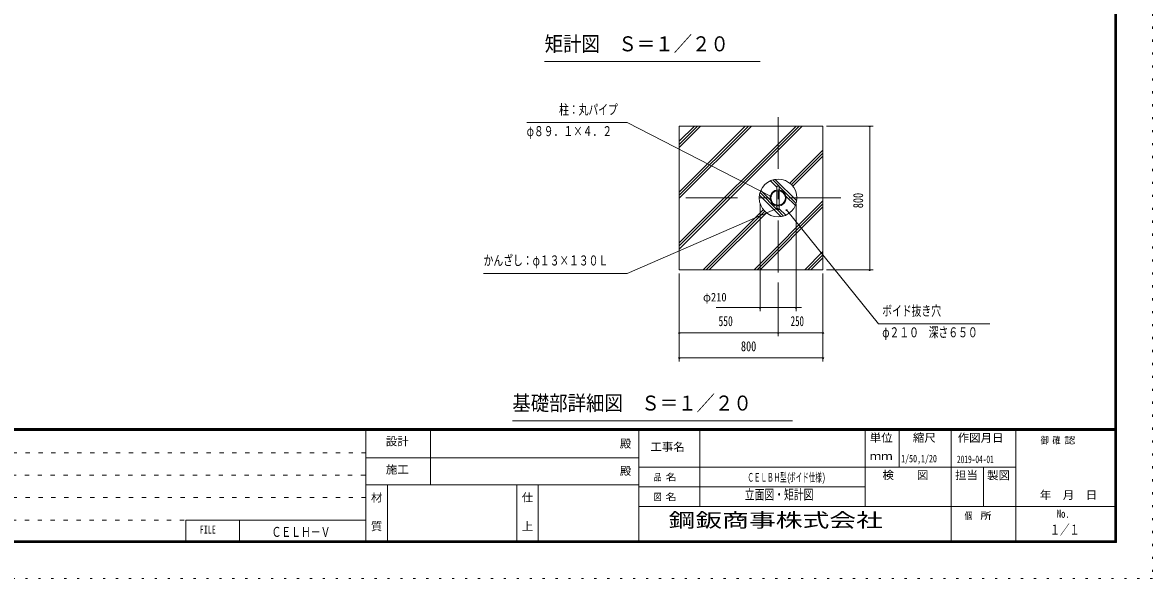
# Model space of a CAD drawing. Units: millimetres, scale not verified, with parts at other scales. Extents: x -25853 to 25864, y -10500 to 10500.
# Drawn here: x 10134 to 25864, y -10500 to -2764 of the extents above; entities that cross this region are included whole.
import ezdxf
from ezdxf.enums import TextEntityAlignment as Align

# ---------------------------------------------------------------- set-up
doc = ezdxf.new("R2010")
doc.units = ezdxf.units.MM
doc.header["$LTSCALE"] = 60
for name, pattern in [('USER1', [3, 1, -2]), ('USER3', [24, 12, -5, 2, -5]), ('USER4', [3, 0.5, -2.5])]:
    doc.linetypes.add(name, pattern=pattern)
doc.layers.add('0-1_0-F1TEXT', color=7, linetype='Continuous')
doc.layers.add('0-E_2-5DIM', color=7, linetype='Continuous')
for name, color, linetype, lineweight in [('0-6_2-02BOLD', 7, 'Continuous', 18), ('0-8_2-22CENTER', 3, 'USER3', 18), ('0-A_2-52DIM', 3, 'Continuous', 18), ('0-B_2-62HATCH', 2, 'Continuous', 18), ('0-C_F-F1PAPER', 5, 'Continuous', 18), ('0-D_F-E_J_ADD', 5, 'USER4', 18)]:
    doc.layers.add(name, color=color, linetype=linetype, lineweight=lineweight)
doc.styles.add('ＭＳ ゴシック', font='')
doc.styles.get('ＭＳ ゴシック').set_extended_font_data('MS Gothic')

msp = doc.modelspace()

# ---------------------------------------------------------------- linework, layer by layer
at = {"layer": '0-6_2-02BOLD'}
for p, q in [((20636.29, -5105.51), (20636.29, -5304.63)), ((20668.8, -5304.63), (20668.8, -5105.51)), ((20636.29, -5315.25), (20636.29, -5367.57))]:
    msp.add_line(p, q, dxfattribs=at)
msp.add_lwpolyline([(19277.55, -6205.07), (19277.55, -4205.07), (21277.54, -4205.07), (21277.54, -6205.07)], close=True, dxfattribs=at)
for points in [[(20668.8, -5094.88), (20668.8, -5042.57), (20636.29, -5042.57), (20636.29, -5094.89)], [(20636.29, -5367.57), (20668.8, -5367.57), (20668.8, -5315.25)]]:
    msp.add_lwpolyline(points, dxfattribs=at)
for radius in [262.5, 111.38, 100.88]:
    msp.add_circle((20652.55, -5205.07), radius, dxfattribs=at)
at = {"layer": '0-8_2-22CENTER'}
for p, q in [((20652.55, -4080.07), (20652.55, -6330.07)), ((21527.54, -5205.07), (19152.55, -5205.07))]:
    msp.add_line(p, q, dxfattribs=at)
at = {"layer": '0-A_2-52DIM'}
for p, q in [((17402.55, -3305.07), (20402.55, -3305.07)), ((21327.54, -4205.07), (21977.54, -4205.07)), ((21937.55, -4205.07), (21917.55, -4205.07)), ((21927.55, -4205.07), (21927.55, -6205.07)), ((20559.08, -5179.76), (20539.08, -5179.76)), ((20402.54, -6780.07), (20402.54, -5288.87)), ((20652.05, -5344.63), (20632.05, -5344.63)), ((20902.55, -6780.07), (20902.55, -5288.87)), ((20781.07, -5368.66), (20761.07, -5368.66)), ((19277.55, -7480.07), (19277.55, -6255.07)), ((21277.54, -6255.07), (21277.54, -7480.07)), ((21977.54, -6205.07), (21327.54, -6205.07)), ((21937.55, -6205.07), (21917.55, -6205.07)), ((20652.55, -6380.07), (20652.55, -7130.07)), ((20977.54, -6730.07), (19790.05, -6730.07)), ((20412.54, -6730.07), (20392.54, -6730.07)), ((20912.55, -6730.07), (20892.55, -6730.07)), ((19287.55, -7080.07), (19267.55, -7080.07)), ((19277.55, -7080.07), (21277.54, -7080.07)), ((20662.55, -7080.07), (20642.55, -7080.07)), ((21287.54, -7080.07), (21267.54, -7080.07)), ((19287.55, -7430.07), (19267.55, -7430.07)), ((21277.54, -7430.07), (19277.55, -7430.07)), ((21287.54, -7430.07), (21267.54, -7430.07)), ((20852.55, -8305.07), (16952.55, -8305.07))]:
    msp.add_line(p, q, dxfattribs=at)
for points in [[(20549.08, -5179.76), (18552.55, -4155.07), (17152.55, -4155.07)], [(16552.55, -6255.07), (18552.55, -6255.07), (20642.05, -5344.63)], [(20771.07, -5368.66), (22052.55, -6955.07), (23602.55, -6955.07)]]:
    msp.add_lwpolyline(points, dxfattribs=at)
for centre in [(21927.55, -4205.07), (20549.08, -5179.76), (20642.05, -5344.63), (20771.07, -5368.66), (21927.55, -6205.07), (20402.54, -6730.07), (20902.55, -6730.07), (19277.55, -7080.07), (20652.55, -7080.07), (21277.54, -7080.07), (19277.55, -7430.07), (21277.54, -7430.07)]:
    msp.add_arc(centre, 10, 180, 0, dxfattribs=at)
at = {"layer": '0-B_2-62HATCH'}
for p, q in [((19531.23, -4205.07), (19277.55, -4458.75)), ((19277.55, -4416.32), (19488.8, -4205.07)), ((19573.66, -4205.07), (19277.55, -4501.18)), ((19277.55, -5123.43), (20195.91, -4205.07)), ((20238.33, -4205.07), (19277.55, -5165.86)), ((19277.55, -5208.28), (20280.76, -4205.07)), ((20903.01, -4205.07), (19277.55, -5830.54)), ((19277.55, -5872.96), (20945.44, -4205.07)), ((20987.87, -4205.07), (19277.55, -5915.39)), ((20815.73, -4999.46), (21277.54, -4537.64)), ((21277.54, -4580.07), (20838.16, -5019.45)), ((20858.16, -5041.88), (21277.54, -4622.5)), ((20636.29, -5054.47), (20546.69, -4964.86)), ((20577.72, -4953.46), (20666.82, -5042.57)), ((20612.35, -4945.66), (20911.95, -5245.27)), ((20692.74, -5464.47), (20393.14, -5164.87)), ((20636.29, -5365.6), (20400.94, -5130.24)), ((20412.34, -5099.21), (20544.27, -5231.14)), ((20668.8, -5044.54), (20904.15, -5279.9)), ((20678.61, -5096.79), (20668.8, -5086.97)), ((20892.76, -5310.93), (20760.83, -5179)), ((21277.54, -5244.75), (20317.23, -6205.07)), ((20359.65, -6205.07), (21277.54, -5287.18)), ((21277.54, -5329.6), (20402.08, -6205.07)), ((20626.47, -5313.35), (20636.29, -5323.17)), ((19610.12, -6205.07), (20446.93, -5368.26)), ((20466.93, -5390.68), (19652.55, -6205.07)), ((19694.97, -6205.07), (20489.36, -5410.68)), ((20638.27, -5367.57), (20727.38, -5456.68)), ((20758.4, -5445.28), (20668.8, -5355.67)), ((21024.33, -6205.07), (21277.54, -5951.86)), ((21277.54, -5994.28), (21066.76, -6205.07)), ((21109.19, -6205.07), (21277.54, -6036.71))]:
    msp.add_line(p, q, dxfattribs=at)
at = {"layer": '0-C_F-F1PAPER'}
for p, q in [((25338.96, -8415), (-3311.04, -8415)), ((-3311.04, -8417.5), (25338.96, -8417.5)), ((25338.96, -8420), (-3311.04, -8420)), ((-3311.04, -8422.5), (25338.96, -8422.5)), ((25338.96, -8425), (-3311.04, -8425)), ((-3311.04, -8427.5), (25338.96, -8427.5)), ((25338.96, -8430), (-3311.04, -8430)), ((-3311.04, -8432.5), (25338.96, -8432.5)), ((25338.96, -8435), (-3311.04, -8435)), ((-3311.04, -8437.5), (25338.96, -8437.5)), ((25338.96, -8440), (-3311.04, -8440)), ((14913.96, -10000), (14913.96, -8440)), ((15813.96, -9200), (15813.96, -8440)), ((18713.96, -10000), (18713.96, -8440)), ((19563.96, -8440), (19563.96, -9500)), ((21863.96, -9500), (21863.96, -8440)), ((22338.96, -8440), (22338.96, -8950)), ((23063.96, -10000), (23063.96, -8440)), ((23963.96, -10000), (23963.96, -8440)), ((14913.96, -8820), (18713.96, -8820)), ((18713.96, -8950), (23963.96, -8950)), ((23513.96, -8950), (23513.96, -9500)), ((18713.96, -9200), (14913.96, -9200)), ((15213.96, -9200), (15213.96, -10000)), ((17013.96, -9200), (17013.96, -10000)), ((17313.96, -10000), (17313.96, -9200)), ((21863.96, -9225), (18713.96, -9225)), ((18713.96, -9500), (25363.96, -9500)), ((12405.96, -9688), (14913.96, -9688)), ((12405.96, -9688), (12405.96, -10000)), ((13155.96, -10000), (13155.96, -9688))]:
    msp.add_line(p, q, dxfattribs=at)
at = {"layer": '0-C_F-F1PAPER', "color": 6, "linetype": 'USER1'}
for p, q in [((14913.96, -8752), (-3336.04, -8752)), ((-3336.04, -9064), (14913.96, -9064)), ((14913.96, -9376), (-3336.04, -9376)), ((-3336.04, -9688), (12405.96, -9688))]:
    msp.add_line(p, q, dxfattribs=at)
at = {"layer": '0-C_F-F1PAPER'}
for points in [[(25363.96, -10000), (-3336.04, -10000), (-3336.04, 10100), (25363.96, 10100)], [(25361.45, -9997.5), (25361.45, 10097.5), (-3333.54, 10097.5), (-3333.54, -9997.5)], [(25358.96, -9995), (25358.96, 10095), (-3331.04, 10095), (-3331.04, -9995)], [(25356.46, -9992.5), (-3328.54, -9992.5), (-3328.54, 10092.5), (25356.46, 10092.5)], [(25353.96, -9990), (25353.96, 10090), (-3326.04, 10090), (-3326.04, -9990)], [(25351.46, -9987.5), (-3323.54, -9987.5), (-3323.54, 10087.5), (25351.46, 10087.5)], [(25348.95, -9985), (25348.95, 10085), (-3321.04, 10085), (-3321.04, -9985)], [(25346.46, -9982.5), (-3318.54, -9982.5), (-3318.54, 10082.5), (25346.46, 10082.5)], [(25343.96, -9980), (-3316.04, -9980), (-3316.04, 10080), (25343.96, 10080)], [(25341.46, -9977.5), (-3313.54, -9977.5), (-3313.54, 10077.5), (25341.46, 10077.5)], [(25338.96, -9975), (25338.96, 10075), (-3311.04, 10075), (-3311.04, -9975)]]:
    msp.add_lwpolyline(points, close=True, dxfattribs=at)
at = {"layer": '0-D_F-E_J_ADD'}
msp.add_lwpolyline([(25863.96, -10500), (-3836.04, -10500), (-3836.04, 10500), (25863.96, 10500)], close=True, dxfattribs=at)

# ---------------------------------------------------------------- texts
at = {"layer": '0-1_0-F1TEXT', "style": 'ＭＳ ゴシック'}
for s, height, width, p in [('1/50,1/20', 104.5, 0.65, (22365.14, -8915.77)), ('2019-04-01', 104.5, 0.6, (23143.31, -8926.27)), ('ＣＥＬＢＨ型(', 118.4, 0.55, (20225.47, -9189.3)), ('ボイド仕様)', 118.4, 0.55, (20805.98, -9189.3)), ('立面図・矩計図', 139.3, 0.7, (20188.96, -9443.5)), ('１／１', 139.3, 0.7, (24438.96, -9933.26)), ('ＣＥＬＨ－Ｖ', 139.3, 0.7, (13600.29, -9964))]:
    msp.add_text(s, height=height, dxfattribs=dict(at, width=width)).set_placement(p, align=Align.BOTTOM_LEFT)
at = {"layer": '0-A_2-52DIM', "color": 7, "style": 'ＭＳ ゴシック'}
for s, height, width, p in [('矩計図\u3000Ｓ＝１／２０', 208.9, 0.9, (17402.55, -3226.57)), ('柱：丸パイプ', 139.3, 0.7, (17602.54, -4086.07)), ('φ８９．１×４．２', 139.3, 0.7, (17152.55, -4386.07)), ('かんざし：φ１３×１３０Ｌ', 139.3, 0.7, (16552.55, -6186.07)), ('φ210', 118.4, 0.9, (19607.75, -6680.07)), ('ボイド抜き穴', 139.3, 0.7, (22102.55, -6886.07)), ('550', 139.3, 0.7, (19822.87, -7030.07)), ('250', 139.3, 0.65, (20827.86, -7030.07)), ('φ２１０\u3000深さ６５０', 139.3, 0.7, (22102.55, -7186.07)), ('800', 139.3, 0.75, (20135.46, -7380.07)), ('基礎部詳細図\u3000Ｓ＝１／２０', 208.9, 0.9, (16952.55, -8226.57))]:
    msp.add_text(s, height=height, dxfattribs=dict(at, width=width)).set_placement(p, align=Align.BOTTOM_LEFT)
at = {"layer": '0-A_2-52DIM', "color": 7, "style": 'ＭＳ ゴシック', "width": 0.75}
msp.add_text('800', height=139.3, rotation=90, dxfattribs=at).set_placement((21877.54, -5347.15), align=Align.BOTTOM_LEFT)
at = {"layer": '0-C_F-F1PAPER', "color": 7, "style": 'ＭＳ ゴシック'}
for s, height, width, p in [('単位', 111.4, 1.05, (21928.96, -8632.3)), ('縮尺', 111.4, 1.05, (22528.96, -8632.3)), ('作図月日', 111.4, 1.05, (23152.86, -8633.32)), ('設計', 111.4, 1.05, (15191.46, -8682.84)), ('殿', 111.4, 1.05, (18448.96, -8714.8)), ('工事名', 111.4, 1.05, (18873.96, -8759.8)), ('御 ', 94.72, 0.85, (24306.71, -8654.43)), ('確 ', 94.72, 0.85, (24471.83, -8654.43)), ('認', 94.72, 1.2, (24636.95, -8654.43)), ('ｍｍ', 111.4, 1.05, (21928.96, -8887.3)), ('施工', 111.4, 1.05, (15191.46, -9074.8)), ('殿', 111.4, 1.05, (18448.96, -9094.8)), ('品 ', 94.72, 0.85, (18920.21, -9167.5)), ('名', 94.72, 1.2, (19085.33, -9167.5)), ('検\u3000\u3000図', 111.4, 1.05, (22106.46, -9152.3)), ('担当', 111.4, 1.05, (23116.46, -9152.3)), ('製図', 111.4, 1.05, (23562.44, -9154.76)), ('\u3000年\u3000月\u3000日', 111.4, 1.05, (24137.7, -9429.23)), ('材', 111.4, 1.05, (14983.96, -9464.8)), ('仕', 111.4, 1.05, (17083.96, -9464.8)), ('図 ', 94.72, 0.85, (18920.21, -9442.5)), ('名', 94.72, 1.2, (19085.33, -9442.5)), ('個  ', 94.72, 0.85, (23248.96, -9705)), ('所', 94.72, 1.2, (23469.12, -9705)), ('No.', 111.4, 0.8, (24531.46, -9689.8)), ('質', 111.4, 1.05, (14983.96, -9864.8)), ('上', 111.4, 1.05, (17083.96, -9864.8)), ('FILE', 111.4, 0.7, (12602.21, -9908.8))]:
    msp.add_text(s, height=height, dxfattribs=dict(at, width=width)).set_placement(p, align=Align.BOTTOM_LEFT)
at = {"layer": '0-E_2-5DIM', "style": 'ＭＳ ゴシック', "width": 1.4}
msp.add_text('鋼鈑商事株式会社', height=195.4, dxfattribs=at).set_placement((19127.17, -9845.37), align=Align.BOTTOM_LEFT)

doc.saveas('drawing.dxf')
